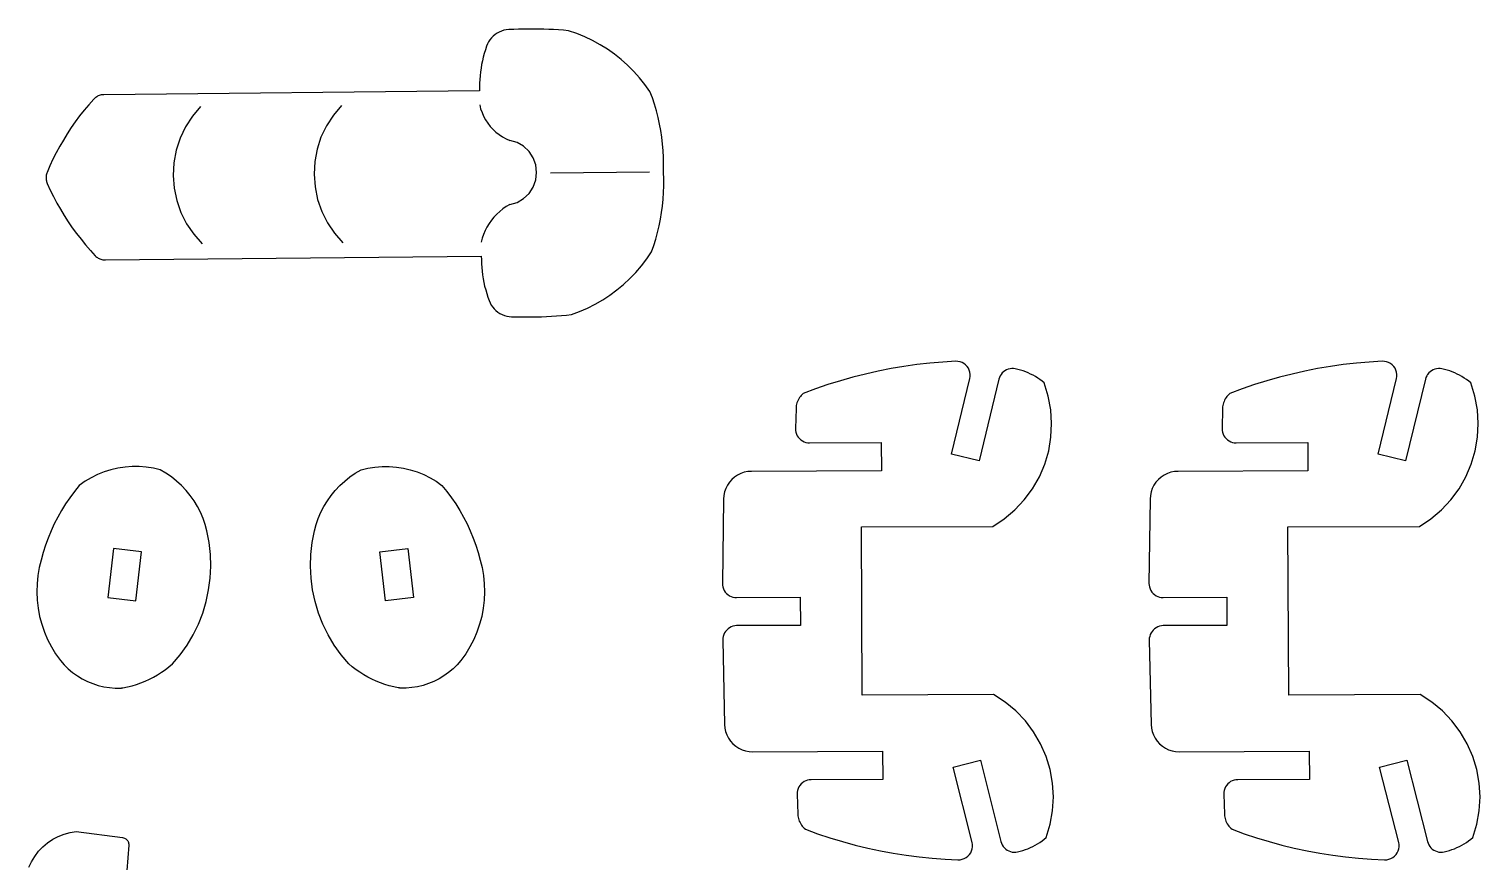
# Model space of a CAD drawing. Header units: millimetres. Extents: x -22 to 17.5, y -7.2 to 9.5.
# Drawn here: x 4.39 to 17.07, y 0.55 to 7.83 of the extents above; entities that cross this region are included whole.
import ezdxf

# ---------------------------------------------------------------- set-up
doc = ezdxf.new("R2010")
doc.units = ezdxf.units.MM
doc.header["$MEASUREMENT"] = 0
doc.layers.get('0').update_dxf_attribs({"linetype": 'CONTINUOUS', "true_color": 0xffffff})

msp = doc.modelspace()

# ---------------------------------------------------------------- linework, layer by layer
for p, q in [((8.417, 7.74), (8.405, 7.722)), ((8.431, 7.756), (8.417, 7.74)), ((8.446, 7.772), (8.431, 7.756)), ((8.462, 7.785), (8.446, 7.772)), ((8.48, 7.797), (8.462, 7.785)), ((8.499, 7.807), (8.48, 7.797)), ((8.518, 7.816), (8.499, 7.807)), ((8.539, 7.822), (8.518, 7.816)), ((8.56, 7.826), (8.539, 7.822)), ((8.581, 7.828), (8.56, 7.826)), ((8.625, 7.83), (8.581, 7.828)), ((8.668, 7.832), (8.625, 7.83)), ((8.712, 7.833), (8.668, 7.832)), ((8.756, 7.833), (8.712, 7.833)), ((8.799, 7.833), (8.756, 7.833)), ((8.843, 7.833), (8.799, 7.833)), ((8.887, 7.832), (8.843, 7.833)), ((8.931, 7.83), (8.887, 7.832)), ((8.974, 7.828), (8.931, 7.83)), ((9.018, 7.825), (8.974, 7.828)), ((9.061, 7.822), (9.018, 7.825)), ((9.105, 7.819), (9.061, 7.822)), ((9.176, 7.794), (9.105, 7.819)), ((9.246, 7.765), (9.176, 7.794)), ((9.314, 7.733), (9.246, 7.765)), ((8.367, 7.62), (8.359, 7.588)), ((8.377, 7.652), (8.367, 7.62)), ((8.387, 7.683), (8.377, 7.652)), ((8.395, 7.703), (8.387, 7.683)), ((8.405, 7.722), (8.395, 7.703)), ((9.38, 7.696), (9.314, 7.733)), ((9.444, 7.656), (9.38, 7.696)), ((9.506, 7.613), (9.444, 7.656)), ((9.565, 7.566), (9.506, 7.613)), ((8.339, 7.491), (8.334, 7.458)), ((8.344, 7.524), (8.339, 7.491)), ((8.351, 7.556), (8.344, 7.524)), ((8.359, 7.588), (8.351, 7.556)), ((9.621, 7.516), (9.565, 7.566)), ((9.675, 7.462), (9.621, 7.516)), ((8.327, 7.359), (8.326, 7.326)), ((8.328, 7.392), (8.327, 7.359)), ((8.331, 7.425), (8.328, 7.392)), ((8.334, 7.458), (8.331, 7.425)), ((9.725, 7.406), (9.675, 7.462)), ((9.772, 7.347), (9.725, 7.406)), ((4.965, 7.231), (4.959, 7.226)), ((4.972, 7.236), (4.965, 7.231)), ((4.979, 7.241), (4.972, 7.236)), ((4.986, 7.245), (4.979, 7.241)), ((4.993, 7.249), (4.986, 7.245)), ((5.001, 7.252), (4.993, 7.249)), ((5.009, 7.255), (5.001, 7.252)), ((5.017, 7.257), (5.009, 7.255)), ((5.025, 7.258), (5.017, 7.257)), ((5.034, 7.259), (5.025, 7.258)), ((5.042, 7.259), (5.034, 7.259)), ((8.327, 7.293), (5.042, 7.259)), ((8.326, 7.326), (8.327, 7.293)), ((9.816, 7.286), (9.772, 7.347)), ((9.837, 7.231), (9.816, 7.286)), ((4.87, 7.124), (4.83, 7.074)), ((4.911, 7.172), (4.87, 7.124)), ((4.953, 7.22), (4.911, 7.172)), ((4.959, 7.226), (4.953, 7.22)), ((5.887, 7.156), (5.816, 7.072)), ((7.119, 7.166), (7.048, 7.081)), ((8.328, 7.171), (8.336, 7.136)), ((8.336, 7.136), (8.348, 7.103)), ((9.855, 7.175), (9.837, 7.231)), ((9.872, 7.118), (9.855, 7.175)), ((9.887, 7.061), (9.872, 7.118)), ((4.792, 7.023), (4.756, 6.971)), ((4.83, 7.074), (4.792, 7.023)), ((5.756, 6.978), (5.709, 6.878)), ((5.816, 7.072), (5.756, 6.978)), ((6.988, 6.988), (6.94, 6.888)), ((7.048, 7.081), (6.988, 6.988)), ((8.348, 7.103), (8.362, 7.071)), ((8.362, 7.071), (8.379, 7.039)), ((8.379, 7.039), (8.398, 7.01)), ((8.398, 7.01), (8.42, 6.982)), ((8.42, 6.982), (8.444, 6.956)), ((9.9, 7.003), (9.887, 7.061)), ((9.911, 6.945), (9.9, 7.003)), ((4.688, 6.863), (4.656, 6.808)), ((4.721, 6.917), (4.688, 6.863)), ((4.756, 6.971), (4.721, 6.917)), ((5.709, 6.878), (5.675, 6.773)), ((6.94, 6.888), (6.906, 6.783)), ((8.444, 6.956), (8.47, 6.932)), ((8.47, 6.932), (8.498, 6.91)), ((8.498, 6.91), (8.527, 6.891)), ((8.527, 6.891), (8.558, 6.874)), ((8.558, 6.874), (8.591, 6.86)), ((8.654, 6.841), (8.591, 6.86)), ((9.919, 6.887), (9.911, 6.945)), ((9.926, 6.828), (9.919, 6.887)), ((4.626, 6.752), (4.597, 6.695)), ((4.656, 6.808), (4.626, 6.752)), ((5.675, 6.773), (5.654, 6.664)), ((6.906, 6.783), (6.886, 6.674)), ((8.711, 6.808), (8.654, 6.841)), ((8.759, 6.762), (8.711, 6.808)), ((8.795, 6.707), (8.759, 6.762)), ((9.931, 6.77), (9.926, 6.828)), ((9.934, 6.711), (9.931, 6.77)), ((4.57, 6.638), (4.545, 6.579)), ((4.597, 6.695), (4.57, 6.638)), ((5.654, 6.664), (5.648, 6.553)), ((6.886, 6.674), (6.88, 6.563)), ((8.817, 6.645), (8.795, 6.707)), ((8.825, 6.579), (8.817, 6.645)), ((9.935, 6.652), (9.934, 6.711)), ((9.934, 6.593), (9.935, 6.652)), ((4.537, 6.548), (4.536, 6.539)), ((4.536, 6.539), (4.536, 6.531)), ((4.536, 6.531), (4.536, 6.523)), ((4.536, 6.523), (4.537, 6.515)), ((4.538, 6.556), (4.537, 6.548)), ((4.537, 6.515), (4.539, 6.507)), ((4.54, 6.564), (4.538, 6.556)), ((4.539, 6.507), (4.541, 6.499)), ((4.542, 6.572), (4.54, 6.564)), ((4.541, 6.499), (4.543, 6.491)), ((4.545, 6.579), (4.542, 6.572)), ((4.543, 6.491), (4.546, 6.483)), ((4.546, 6.483), (4.573, 6.425)), ((5.648, 6.553), (5.657, 6.443)), ((6.88, 6.563), (6.888, 6.453)), ((8.795, 6.452), (8.817, 6.514)), ((8.817, 6.514), (8.825, 6.579)), ((8.947, 6.577), (9.811, 6.585)), ((9.934, 6.591), (9.934, 6.593)), ((9.934, 6.589), (9.934, 6.591)), ((9.934, 6.587), (9.934, 6.589)), ((9.934, 6.585), (9.934, 6.587)), ((9.934, 6.583), (9.934, 6.585)), ((9.934, 6.581), (9.934, 6.583)), ((9.936, 6.522), (9.934, 6.581)), ((9.937, 6.463), (9.936, 6.522)), ((4.573, 6.425), (4.601, 6.368)), ((4.601, 6.368), (4.63, 6.312)), ((5.657, 6.443), (5.679, 6.334)), ((6.888, 6.453), (6.911, 6.344)), ((6.911, 6.344), (6.947, 6.239)), ((8.654, 6.318), (8.711, 6.351)), ((8.711, 6.351), (8.759, 6.396)), ((8.759, 6.396), (8.795, 6.452)), ((9.926, 6.286), (9.931, 6.345)), ((9.931, 6.345), (9.935, 6.404)), ((9.935, 6.404), (9.937, 6.463)), ((4.63, 6.312), (4.662, 6.257)), ((4.662, 6.257), (4.694, 6.202)), ((5.679, 6.334), (5.715, 6.23)), ((5.715, 6.23), (5.765, 6.131)), ((6.947, 6.239), (6.997, 6.14)), ((8.503, 6.239), (8.477, 6.215)), ((8.531, 6.261), (8.503, 6.239)), ((8.56, 6.281), (8.531, 6.261)), ((8.591, 6.299), (8.56, 6.281)), ((8.591, 6.299), (8.654, 6.318)), ((9.908, 6.17), (9.918, 6.228)), ((9.918, 6.228), (9.926, 6.286)), ((4.694, 6.202), (4.729, 6.149)), ((4.729, 6.149), (4.765, 6.096)), ((4.765, 6.096), (4.803, 6.045)), ((5.765, 6.131), (5.827, 6.039)), ((6.997, 6.14), (7.058, 6.048)), ((8.391, 6.102), (8.374, 6.071)), ((8.409, 6.133), (8.391, 6.102)), ((8.43, 6.162), (8.409, 6.133)), ((8.452, 6.189), (8.43, 6.162)), ((8.477, 6.215), (8.452, 6.189)), ((9.883, 6.054), (9.897, 6.112)), ((9.897, 6.112), (9.908, 6.17)), ((4.803, 6.045), (4.842, 5.995)), ((4.842, 5.995), (4.882, 5.946)), ((5.827, 6.039), (5.9, 5.955)), ((7.058, 6.048), (7.131, 5.965)), ((8.349, 6.004), (8.34, 5.97)), ((8.361, 6.038), (8.349, 6.004)), ((8.374, 6.071), (8.361, 6.038)), ((9.85, 5.941), (9.867, 5.997)), ((9.867, 5.997), (9.883, 6.054)), ((4.882, 5.946), (4.924, 5.898)), ((4.924, 5.898), (4.967, 5.851)), ((4.967, 5.851), (4.973, 5.846)), ((4.973, 5.846), (4.98, 5.84)), ((4.98, 5.84), (4.986, 5.835)), ((5.057, 5.814), (8.341, 5.847)), ((8.341, 5.847), (8.342, 5.814)), ((9.788, 5.823), (9.83, 5.885)), ((9.83, 5.885), (9.85, 5.941)), ((4.986, 5.835), (4.993, 5.831)), ((4.993, 5.831), (5.001, 5.827)), ((5.001, 5.827), (5.008, 5.823)), ((5.008, 5.823), (5.016, 5.82)), ((5.016, 5.82), (5.024, 5.818)), ((5.024, 5.818), (5.032, 5.816)), ((5.032, 5.816), (5.04, 5.814)), ((5.04, 5.814), (5.049, 5.814)), ((5.049, 5.814), (5.057, 5.814)), ((8.342, 5.814), (8.343, 5.781)), ((8.343, 5.781), (8.345, 5.748)), ((8.345, 5.748), (8.348, 5.715)), ((8.348, 5.715), (8.353, 5.683)), ((9.693, 5.706), (9.742, 5.763)), ((9.742, 5.763), (9.788, 5.823)), ((8.353, 5.683), (8.358, 5.65)), ((8.358, 5.65), (8.364, 5.617)), ((8.364, 5.617), (8.371, 5.585)), ((8.371, 5.585), (8.38, 5.553)), ((9.527, 5.552), (9.585, 5.6)), ((9.585, 5.6), (9.64, 5.652)), ((9.64, 5.652), (9.693, 5.706)), ((8.38, 5.553), (8.389, 5.521)), ((8.389, 5.521), (8.399, 5.49)), ((8.399, 5.49), (8.41, 5.459)), ((8.41, 5.459), (8.419, 5.439)), ((9.338, 5.428), (9.403, 5.466)), ((9.403, 5.466), (9.466, 5.507)), ((9.466, 5.507), (9.527, 5.552)), ((8.419, 5.439), (8.429, 5.42)), ((8.429, 5.42), (8.441, 5.403)), ((8.441, 5.403), (8.455, 5.386)), ((8.455, 5.386), (8.47, 5.372)), ((8.47, 5.372), (8.487, 5.358)), ((8.487, 5.358), (8.505, 5.347)), ((8.505, 5.347), (8.524, 5.337)), ((8.524, 5.337), (8.544, 5.329)), ((8.544, 5.329), (8.565, 5.323)), ((9, 5.326), (9.043, 5.329)), ((9.043, 5.329), (9.087, 5.333)), ((9.087, 5.333), (9.13, 5.338)), ((9.13, 5.338), (9.201, 5.364)), ((9.201, 5.364), (9.27, 5.394)), ((9.27, 5.394), (9.338, 5.428)), ((8.565, 5.323), (8.586, 5.319)), ((8.586, 5.319), (8.607, 5.318)), ((8.607, 5.318), (8.651, 5.316)), ((8.651, 5.316), (8.694, 5.316)), ((8.694, 5.316), (8.738, 5.316)), ((8.738, 5.316), (8.782, 5.316)), ((8.782, 5.316), (8.825, 5.317)), ((8.825, 5.317), (8.869, 5.318)), ((8.869, 5.318), (8.913, 5.32)), ((8.913, 5.32), (8.956, 5.323)), ((8.956, 5.323), (9, 5.326)), ((11.812, 4.842), (11.701, 4.817)), ((11.924, 4.864), (11.812, 4.842)), ((12.036, 4.883), (11.924, 4.864)), ((12.149, 4.899), (12.036, 4.883)), ((12.262, 4.912), (12.149, 4.899)), ((12.376, 4.921), (12.262, 4.912)), ((12.489, 4.928), (12.376, 4.921)), ((12.508, 4.927), (12.489, 4.928)), ((12.527, 4.924), (12.508, 4.927)), ((12.545, 4.918), (12.527, 4.924)), ((12.561, 4.909), (12.545, 4.918)), ((12.576, 4.897), (12.561, 4.909)), ((12.589, 4.883), (12.576, 4.897)), ((12.6, 4.868), (12.589, 4.883)), ((12.608, 4.851), (12.6, 4.868)), ((12.614, 4.833), (12.608, 4.851)), ((12.617, 4.814), (12.614, 4.833)), ((12.896, 4.826), (12.886, 4.814)), ((12.907, 4.837), (12.896, 4.826)), ((12.92, 4.846), (12.907, 4.837)), ((12.934, 4.854), (12.92, 4.846)), ((12.948, 4.859), (12.934, 4.854)), ((12.964, 4.863), (12.948, 4.859)), ((12.979, 4.865), (12.964, 4.863)), ((12.995, 4.865), (12.979, 4.865)), ((13.01, 4.862), (12.995, 4.865)), ((13.033, 4.857), (13.01, 4.862)), ((13.056, 4.851), (13.033, 4.857)), ((13.079, 4.844), (13.056, 4.851)), ((13.101, 4.835), (13.079, 4.844)), ((13.123, 4.826), (13.101, 4.835)), ((13.144, 4.816), (13.123, 4.826)), ((15.541, 4.842), (15.43, 4.817)), ((15.653, 4.864), (15.541, 4.842)), ((15.766, 4.883), (15.653, 4.864)), ((15.878, 4.899), (15.766, 4.883)), ((15.992, 4.912), (15.878, 4.899)), ((16.105, 4.921), (15.992, 4.912)), ((16.219, 4.928), (16.105, 4.921)), ((16.238, 4.927), (16.219, 4.928)), ((16.256, 4.924), (16.238, 4.927)), ((16.274, 4.918), (16.256, 4.924)), ((16.291, 4.909), (16.274, 4.918)), ((16.306, 4.897), (16.291, 4.909)), ((16.319, 4.883), (16.306, 4.897)), ((16.33, 4.868), (16.319, 4.883)), ((16.338, 4.851), (16.33, 4.868)), ((16.344, 4.833), (16.338, 4.851)), ((16.347, 4.814), (16.344, 4.833)), ((16.625, 4.826), (16.615, 4.814)), ((16.637, 4.837), (16.625, 4.826)), ((16.649, 4.846), (16.637, 4.837)), ((16.663, 4.854), (16.649, 4.846)), ((16.678, 4.859), (16.663, 4.854)), ((16.693, 4.863), (16.678, 4.859)), ((16.709, 4.865), (16.693, 4.863)), ((16.724, 4.865), (16.709, 4.865)), ((16.74, 4.862), (16.724, 4.865)), ((16.763, 4.857), (16.74, 4.862)), ((16.786, 4.851), (16.763, 4.857)), ((16.808, 4.844), (16.786, 4.851)), ((16.83, 4.835), (16.808, 4.844)), ((16.852, 4.826), (16.83, 4.835)), ((16.874, 4.816), (16.852, 4.826)), ((11.372, 4.724), (11.264, 4.687)), ((11.481, 4.758), (11.372, 4.724)), ((11.59, 4.789), (11.481, 4.758)), ((11.701, 4.817), (11.59, 4.789)), ((12.453, 4.115), (12.614, 4.777)), ((12.614, 4.777), (12.617, 4.795)), ((12.617, 4.795), (12.617, 4.814)), ((12.866, 4.772), (12.693, 4.059)), ((12.871, 4.787), (12.866, 4.772)), ((12.877, 4.801), (12.871, 4.787)), ((12.886, 4.814), (12.877, 4.801)), ((13.165, 4.806), (13.144, 4.816)), ((13.186, 4.794), (13.165, 4.806)), ((13.206, 4.781), (13.186, 4.794)), ((13.225, 4.768), (13.206, 4.781)), ((13.244, 4.754), (13.225, 4.768)), ((13.262, 4.739), (13.244, 4.754)), ((13.298, 4.624), (13.262, 4.739)), ((15.102, 4.724), (14.994, 4.687)), ((15.21, 4.758), (15.102, 4.724)), ((15.32, 4.789), (15.21, 4.758)), ((15.43, 4.817), (15.32, 4.789)), ((16.183, 4.115), (16.343, 4.777)), ((16.343, 4.777), (16.346, 4.795)), ((16.346, 4.795), (16.347, 4.814)), ((16.596, 4.772), (16.422, 4.059)), ((16.6, 4.787), (16.596, 4.772)), ((16.607, 4.801), (16.6, 4.787)), ((16.615, 4.814), (16.607, 4.801)), ((16.895, 4.806), (16.874, 4.816)), ((16.915, 4.794), (16.895, 4.806)), ((16.935, 4.781), (16.915, 4.794)), ((16.955, 4.768), (16.935, 4.781)), ((16.974, 4.754), (16.955, 4.768)), ((16.992, 4.739), (16.974, 4.754)), ((17.028, 4.624), (16.992, 4.739)), ((11.106, 4.577), (11.101, 4.566)), ((11.111, 4.589), (11.106, 4.577)), ((11.117, 4.6), (11.111, 4.589)), ((11.123, 4.611), (11.117, 4.6)), ((11.131, 4.621), (11.123, 4.611)), ((11.139, 4.63), (11.131, 4.621)), ((11.148, 4.639), (11.139, 4.63)), ((11.157, 4.647), (11.148, 4.639)), ((11.264, 4.687), (11.157, 4.647)), ((13.32, 4.505), (13.298, 4.624)), ((14.835, 4.577), (14.831, 4.566)), ((14.84, 4.589), (14.835, 4.577)), ((14.846, 4.6), (14.84, 4.589)), ((14.853, 4.611), (14.846, 4.6)), ((14.861, 4.621), (14.853, 4.611)), ((14.869, 4.63), (14.861, 4.621)), ((14.878, 4.639), (14.869, 4.63)), ((14.887, 4.647), (14.878, 4.639)), ((14.994, 4.687), (14.887, 4.647)), ((17.05, 4.505), (17.028, 4.624)), ((11.093, 4.516), (11.089, 4.34)), ((11.094, 4.529), (11.093, 4.516)), ((11.095, 4.541), (11.094, 4.529)), ((11.098, 4.554), (11.095, 4.541)), ((11.101, 4.566), (11.098, 4.554)), ((13.328, 4.385), (13.32, 4.505)), ((14.822, 4.516), (14.818, 4.34)), ((14.823, 4.529), (14.822, 4.516)), ((14.825, 4.541), (14.823, 4.529)), ((14.827, 4.554), (14.825, 4.541)), ((14.831, 4.566), (14.827, 4.554)), ((17.058, 4.385), (17.05, 4.505)), ((11.089, 4.34), (11.089, 4.324)), ((11.089, 4.324), (11.092, 4.308)), ((13.322, 4.265), (13.328, 4.385)), ((14.818, 4.34), (14.819, 4.324)), ((14.819, 4.324), (14.822, 4.308)), ((17.052, 4.265), (17.058, 4.385)), ((11.092, 4.308), (11.097, 4.292)), ((11.097, 4.292), (11.104, 4.278)), ((11.104, 4.278), (11.113, 4.264)), ((11.113, 4.264), (11.124, 4.252)), ((11.124, 4.252), (11.136, 4.241)), ((11.136, 4.241), (11.149, 4.232)), ((11.149, 4.232), (11.164, 4.224)), ((11.164, 4.224), (11.179, 4.219)), ((11.179, 4.219), (11.195, 4.216)), ((11.195, 4.216), (11.212, 4.215)), ((11.212, 4.215), (11.837, 4.218)), ((11.837, 4.218), (11.839, 3.972)), ((13.302, 4.146), (13.322, 4.265)), ((14.822, 4.308), (14.827, 4.292)), ((14.827, 4.292), (14.834, 4.278)), ((14.834, 4.278), (14.843, 4.264)), ((14.843, 4.264), (14.853, 4.252)), ((14.853, 4.252), (14.866, 4.241)), ((14.866, 4.241), (14.879, 4.232)), ((14.879, 4.232), (14.894, 4.224)), ((14.894, 4.224), (14.909, 4.219)), ((14.909, 4.219), (14.925, 4.216)), ((14.925, 4.216), (14.941, 4.215)), ((14.941, 4.215), (15.567, 4.218)), ((15.567, 4.218), (15.568, 3.972)), ((17.031, 4.146), (17.052, 4.265)), ((12.693, 4.059), (12.453, 4.115)), ((13.268, 4.03), (13.302, 4.146)), ((16.422, 4.059), (16.183, 4.115)), ((16.997, 4.03), (17.031, 4.146)), ((4.987, 3.938), (4.931, 3.91)), ((5.045, 3.961), (4.987, 3.938)), ((5.104, 3.98), (5.045, 3.961)), ((5.165, 3.994), (5.104, 3.98)), ((5.227, 4.003), (5.165, 3.994)), ((5.289, 4.008), (5.227, 4.003)), ((5.351, 4.008), (5.289, 4.008)), ((5.413, 4.003), (5.351, 4.008)), ((5.475, 3.993), (5.413, 4.003)), ((5.535, 3.978), (5.475, 3.993)), ((5.585, 3.949), (5.535, 3.978)), ((5.633, 3.917), (5.585, 3.949)), ((7.193, 3.917), (7.24, 3.949)), ((7.24, 3.949), (7.29, 3.978)), ((7.29, 3.978), (7.351, 3.993)), ((7.351, 3.993), (7.412, 4.003)), ((7.412, 4.003), (7.474, 4.008)), ((7.474, 4.008), (7.536, 4.008)), ((7.536, 4.008), (7.599, 4.003)), ((7.599, 4.003), (7.66, 3.994)), ((7.66, 3.994), (7.721, 3.98)), ((7.721, 3.98), (7.78, 3.961)), ((7.78, 3.961), (7.838, 3.938)), ((7.838, 3.938), (7.894, 3.91)), ((10.582, 3.934), (10.556, 3.916)), ((10.61, 3.948), (10.582, 3.934)), ((10.64, 3.958), (10.61, 3.948)), ((10.671, 3.964), (10.64, 3.958)), ((10.703, 3.966), (10.671, 3.964)), ((11.839, 3.972), (10.703, 3.966)), ((13.221, 3.919), (13.268, 4.03)), ((14.312, 3.934), (14.285, 3.916)), ((14.34, 3.948), (14.312, 3.934)), ((14.37, 3.958), (14.34, 3.948)), ((14.401, 3.964), (14.37, 3.958)), ((14.433, 3.966), (14.401, 3.964)), ((15.568, 3.972), (14.433, 3.966)), ((16.95, 3.919), (16.997, 4.03)), ((4.827, 3.843), (4.785, 3.79)), ((4.878, 3.879), (4.827, 3.843)), ((4.931, 3.91), (4.878, 3.879)), ((5.678, 3.881), (5.633, 3.917)), ((5.72, 3.842), (5.678, 3.881)), ((5.76, 3.8), (5.72, 3.842)), ((7.065, 3.8), (7.105, 3.842)), ((7.105, 3.842), (7.148, 3.881)), ((7.148, 3.881), (7.193, 3.917)), ((7.894, 3.91), (7.948, 3.879)), ((7.948, 3.879), (7.998, 3.843)), ((7.998, 3.843), (8.041, 3.79)), ((10.479, 3.817), (10.468, 3.787)), ((10.493, 3.845), (10.479, 3.817)), ((10.511, 3.871), (10.493, 3.845)), ((10.532, 3.895), (10.511, 3.871)), ((10.556, 3.916), (10.532, 3.895)), ((13.089, 3.717), (13.161, 3.814)), ((13.161, 3.814), (13.221, 3.919)), ((14.208, 3.817), (14.198, 3.787)), ((14.222, 3.845), (14.208, 3.817)), ((14.24, 3.871), (14.222, 3.845)), ((14.261, 3.895), (14.24, 3.871)), ((14.285, 3.916), (14.261, 3.895)), ((16.819, 3.717), (16.89, 3.814)), ((16.89, 3.814), (16.95, 3.919)), ((4.707, 3.681), (4.672, 3.624)), ((4.745, 3.736), (4.707, 3.681)), ((4.785, 3.79), (4.745, 3.736)), ((5.796, 3.756), (5.76, 3.8)), ((5.83, 3.709), (5.796, 3.756)), ((5.86, 3.659), (5.83, 3.709)), ((6.966, 3.659), (6.996, 3.709)), ((6.996, 3.709), (7.029, 3.756)), ((7.029, 3.756), (7.065, 3.8)), ((8.041, 3.79), (8.08, 3.736)), ((8.08, 3.736), (8.118, 3.681)), ((8.118, 3.681), (8.154, 3.624)), ((10.459, 3.724), (10.45, 2.987)), ((10.462, 3.756), (10.459, 3.724)), ((10.468, 3.787), (10.462, 3.756)), ((13.006, 3.629), (13.089, 3.717)), ((14.189, 3.724), (14.179, 2.987)), ((14.191, 3.756), (14.189, 3.724)), ((14.198, 3.787), (14.191, 3.756)), ((16.736, 3.629), (16.819, 3.717)), ((4.639, 3.565), (4.608, 3.506)), ((4.672, 3.624), (4.639, 3.565)), ((5.886, 3.608), (5.86, 3.659)), ((5.909, 3.555), (5.886, 3.608)), ((5.928, 3.501), (5.909, 3.555)), ((6.897, 3.501), (6.916, 3.555)), ((6.916, 3.555), (6.939, 3.608)), ((6.939, 3.608), (6.966, 3.659)), ((8.154, 3.624), (8.187, 3.565)), ((8.187, 3.565), (8.217, 3.506)), ((12.914, 3.552), (13.006, 3.629)), ((16.644, 3.552), (16.736, 3.629)), ((4.58, 3.445), (4.554, 3.383)), ((4.608, 3.506), (4.58, 3.445)), ((5.943, 3.445), (5.928, 3.501)), ((5.963, 3.343), (5.943, 3.445)), ((6.863, 3.343), (6.882, 3.445)), ((6.882, 3.445), (6.897, 3.501)), ((8.217, 3.506), (8.245, 3.445)), ((8.245, 3.445), (8.271, 3.383)), ((11.665, 3.48), (12.813, 3.485)), ((11.671, 2.009), (11.665, 3.48)), ((12.813, 3.485), (12.914, 3.552)), ((15.394, 3.48), (16.543, 3.485)), ((15.401, 2.009), (15.394, 3.48)), ((16.543, 3.485), (16.644, 3.552)), ((4.531, 3.32), (4.511, 3.256)), ((4.554, 3.383), (4.531, 3.32)), ((5.974, 3.24), (5.963, 3.343)), ((6.851, 3.24), (6.863, 3.343)), ((8.271, 3.383), (8.294, 3.32)), ((8.294, 3.32), (8.315, 3.256)), ((4.493, 3.191), (4.477, 3.126)), ((4.511, 3.256), (4.493, 3.191)), ((5.126, 3.291), (5.076, 2.864)), ((5.371, 3.262), (5.126, 3.291)), ((5.32, 2.835), (5.371, 3.262)), ((5.977, 3.136), (5.974, 3.24)), ((6.848, 3.136), (6.851, 3.24)), ((7.455, 3.262), (7.699, 3.291)), ((7.505, 2.835), (7.455, 3.262)), ((7.699, 3.291), (7.749, 2.864)), ((8.315, 3.256), (8.333, 3.191)), ((8.333, 3.191), (8.348, 3.126)), ((4.465, 3.055), (4.458, 2.984)), ((4.477, 3.126), (4.465, 3.055)), ((5.972, 3.032), (5.977, 3.136)), ((6.854, 3.032), (6.848, 3.136)), ((8.348, 3.126), (8.36, 3.055)), ((8.36, 3.055), (8.368, 2.984)), ((4.458, 2.984), (4.456, 2.912)), ((5.936, 2.827), (5.958, 2.929)), ((5.958, 2.929), (5.972, 3.032)), ((6.867, 2.929), (6.854, 3.032)), ((6.889, 2.827), (6.867, 2.929)), ((8.368, 2.984), (8.37, 2.912)), ((10.45, 2.987), (10.451, 2.971)), ((10.451, 2.971), (10.454, 2.955)), ((10.454, 2.955), (10.459, 2.939)), ((10.459, 2.939), (10.466, 2.925)), ((10.466, 2.925), (10.475, 2.911)), ((14.179, 2.987), (14.18, 2.971)), ((14.18, 2.971), (14.183, 2.955)), ((14.183, 2.955), (14.188, 2.939)), ((14.188, 2.939), (14.195, 2.925)), ((14.195, 2.925), (14.204, 2.911)), ((4.456, 2.912), (4.459, 2.84)), ((4.459, 2.84), (4.467, 2.769)), ((5.076, 2.864), (5.32, 2.835)), ((5.906, 2.727), (5.936, 2.827)), ((6.919, 2.727), (6.889, 2.827)), ((7.749, 2.864), (7.505, 2.835)), ((8.367, 2.84), (8.358, 2.769)), ((8.37, 2.912), (8.367, 2.84)), ((10.475, 2.911), (10.485, 2.899)), ((10.485, 2.899), (10.498, 2.888)), ((10.498, 2.888), (10.511, 2.879)), ((10.511, 2.879), (10.526, 2.872)), ((10.526, 2.872), (10.541, 2.867)), ((10.541, 2.867), (10.557, 2.864)), ((10.557, 2.864), (10.573, 2.863)), ((10.573, 2.863), (11.13, 2.865)), ((11.13, 2.865), (11.131, 2.619)), ((14.204, 2.911), (14.215, 2.899)), ((14.215, 2.899), (14.227, 2.888)), ((14.227, 2.888), (14.241, 2.879)), ((14.241, 2.879), (14.255, 2.872)), ((14.255, 2.872), (14.27, 2.867)), ((14.27, 2.867), (14.286, 2.864)), ((14.286, 2.864), (14.303, 2.863)), ((14.303, 2.863), (14.859, 2.865)), ((14.859, 2.865), (14.86, 2.619)), ((4.467, 2.769), (4.48, 2.698)), ((4.48, 2.698), (4.499, 2.629)), ((5.868, 2.63), (5.906, 2.727)), ((6.957, 2.63), (6.919, 2.727)), ((8.345, 2.698), (8.327, 2.629)), ((8.358, 2.769), (8.345, 2.698)), ((4.499, 2.629), (4.522, 2.561)), ((4.522, 2.561), (4.55, 2.495)), ((5.822, 2.537), (5.868, 2.63)), ((7.003, 2.537), (6.957, 2.63)), ((8.303, 2.561), (8.275, 2.495)), ((8.327, 2.629), (8.303, 2.561)), ((10.461, 2.539), (10.456, 2.523)), ((10.468, 2.554), (10.461, 2.539)), ((10.476, 2.567), (10.468, 2.554)), ((10.487, 2.579), (10.476, 2.567)), ((10.499, 2.59), (10.487, 2.579)), ((10.512, 2.599), (10.499, 2.59)), ((10.527, 2.607), (10.512, 2.599)), ((10.542, 2.612), (10.527, 2.607)), ((10.558, 2.615), (10.542, 2.612)), ((10.574, 2.617), (10.558, 2.615)), ((11.131, 2.619), (10.574, 2.617)), ((14.19, 2.539), (14.185, 2.523)), ((14.197, 2.554), (14.19, 2.539)), ((14.206, 2.567), (14.197, 2.554)), ((14.216, 2.579), (14.206, 2.567)), ((14.228, 2.59), (14.216, 2.579)), ((14.242, 2.599), (14.228, 2.59)), ((14.256, 2.607), (14.242, 2.599)), ((14.272, 2.612), (14.256, 2.607)), ((14.288, 2.615), (14.272, 2.612)), ((14.304, 2.617), (14.288, 2.615)), ((14.86, 2.619), (14.304, 2.617)), ((4.55, 2.495), (4.583, 2.431)), ((4.583, 2.431), (4.62, 2.37)), ((5.709, 2.363), (5.769, 2.447)), ((5.769, 2.447), (5.822, 2.537)), ((7.056, 2.447), (7.003, 2.537)), ((7.116, 2.363), (7.056, 2.447)), ((8.242, 2.431), (8.205, 2.37)), ((8.275, 2.495), (8.242, 2.431)), ((10.453, 2.507), (10.452, 2.491)), ((10.452, 2.491), (10.468, 1.754)), ((10.456, 2.523), (10.453, 2.507)), ((14.185, 2.523), (14.182, 2.507)), ((14.182, 2.507), (14.182, 2.491)), ((14.182, 2.491), (14.198, 1.754)), ((4.62, 2.37), (4.662, 2.312)), ((4.662, 2.312), (4.695, 2.274)), ((5.642, 2.283), (5.709, 2.363)), ((7.183, 2.283), (7.116, 2.363)), ((8.164, 2.312), (8.13, 2.274)), ((8.205, 2.37), (8.164, 2.312)), ((4.695, 2.274), (4.731, 2.239)), ((4.731, 2.239), (4.769, 2.207)), ((4.769, 2.207), (4.81, 2.178)), ((4.81, 2.178), (4.853, 2.152)), ((5.44, 2.149), (5.476, 2.167)), ((5.476, 2.167), (5.511, 2.188)), ((5.511, 2.188), (5.545, 2.209)), ((5.545, 2.209), (5.579, 2.232)), ((5.579, 2.232), (5.611, 2.257)), ((5.611, 2.257), (5.642, 2.283)), ((7.214, 2.257), (7.183, 2.283)), ((7.247, 2.232), (7.214, 2.257)), ((7.28, 2.209), (7.247, 2.232)), ((7.314, 2.188), (7.28, 2.209)), ((7.35, 2.167), (7.314, 2.188)), ((7.386, 2.149), (7.35, 2.167)), ((8.015, 2.178), (7.972, 2.152)), ((8.056, 2.207), (8.015, 2.178)), ((8.095, 2.239), (8.056, 2.207)), ((8.13, 2.274), (8.095, 2.239)), ((4.853, 2.152), (4.898, 2.129)), ((4.898, 2.129), (4.944, 2.11)), ((4.944, 2.11), (4.992, 2.095)), ((4.992, 2.095), (5.041, 2.083)), ((5.041, 2.083), (5.091, 2.075)), ((5.091, 2.075), (5.141, 2.071)), ((5.141, 2.071), (5.191, 2.071)), ((5.191, 2.071), (5.192, 2.071)), ((5.192, 2.071), (5.194, 2.071)), ((5.194, 2.071), (5.195, 2.071)), ((5.195, 2.071), (5.197, 2.071)), ((5.197, 2.071), (5.198, 2.072)), ((5.198, 2.072), (5.2, 2.072)), ((5.2, 2.072), (5.201, 2.072)), ((5.201, 2.072), (5.203, 2.072)), ((5.203, 2.072), (5.204, 2.072)), ((5.204, 2.072), (5.206, 2.073)), ((5.206, 2.073), (5.207, 2.073)), ((5.207, 2.073), (5.209, 2.073)), ((5.209, 2.073), (5.249, 2.081)), ((5.249, 2.081), (5.288, 2.092)), ((5.288, 2.092), (5.327, 2.103)), ((5.327, 2.103), (5.365, 2.117)), ((5.365, 2.117), (5.403, 2.132)), ((5.403, 2.132), (5.44, 2.149)), ((7.423, 2.132), (7.386, 2.149)), ((7.46, 2.117), (7.423, 2.132)), ((7.499, 2.103), (7.46, 2.117)), ((7.537, 2.092), (7.499, 2.103)), ((7.577, 2.081), (7.537, 2.092)), ((7.616, 2.073), (7.577, 2.081)), ((7.618, 2.073), (7.616, 2.073)), ((7.619, 2.073), (7.618, 2.073)), ((7.621, 2.072), (7.619, 2.073)), ((7.622, 2.072), (7.621, 2.072)), ((7.624, 2.072), (7.622, 2.072)), ((7.625, 2.072), (7.624, 2.072)), ((7.627, 2.072), (7.625, 2.072)), ((7.628, 2.071), (7.627, 2.072)), ((7.63, 2.071), (7.628, 2.071)), ((7.632, 2.071), (7.63, 2.071)), ((7.633, 2.071), (7.632, 2.071)), ((7.635, 2.071), (7.633, 2.071)), ((7.685, 2.071), (7.635, 2.071)), ((7.735, 2.075), (7.685, 2.071)), ((7.784, 2.083), (7.735, 2.075)), ((7.833, 2.095), (7.784, 2.083)), ((7.881, 2.11), (7.833, 2.095)), ((7.927, 2.129), (7.881, 2.11)), ((7.972, 2.152), (7.927, 2.129)), ((12.82, 2.014), (11.671, 2.009)), ((12.921, 1.949), (12.82, 2.014)), ((13.014, 1.872), (12.921, 1.949)), ((16.55, 2.014), (15.401, 2.009)), ((16.651, 1.949), (16.55, 2.014)), ((16.744, 1.872), (16.651, 1.949)), ((13.098, 1.785), (13.014, 1.872)), ((13.17, 1.689), (13.098, 1.785)), ((16.827, 1.785), (16.744, 1.872)), ((16.9, 1.689), (16.827, 1.785)), ((10.468, 1.754), (10.471, 1.722)), ((10.471, 1.722), (10.478, 1.691)), ((10.478, 1.691), (10.488, 1.662)), ((10.488, 1.662), (10.503, 1.633)), ((13.231, 1.585), (13.17, 1.689)), ((14.198, 1.754), (14.201, 1.722)), ((14.201, 1.722), (14.207, 1.691)), ((14.207, 1.691), (14.218, 1.662)), ((14.218, 1.662), (14.233, 1.633)), ((16.961, 1.585), (16.9, 1.689)), ((10.503, 1.633), (10.521, 1.607)), ((10.521, 1.607), (10.542, 1.584)), ((10.542, 1.584), (10.566, 1.563)), ((10.566, 1.563), (10.593, 1.546)), ((10.593, 1.546), (10.621, 1.532)), ((10.621, 1.532), (10.652, 1.522)), ((13.28, 1.474), (13.231, 1.585)), ((14.233, 1.633), (14.251, 1.607)), ((14.251, 1.607), (14.272, 1.584)), ((14.272, 1.584), (14.296, 1.563)), ((14.296, 1.563), (14.323, 1.546)), ((14.323, 1.546), (14.351, 1.532)), ((14.351, 1.532), (14.381, 1.522)), ((17.009, 1.474), (16.961, 1.585)), ((10.652, 1.522), (10.683, 1.516)), ((10.683, 1.516), (10.714, 1.514)), ((10.714, 1.514), (11.85, 1.519)), ((11.85, 1.519), (11.851, 1.273)), ((12.466, 1.381), (12.705, 1.44)), ((12.705, 1.44), (12.885, 0.729)), ((13.315, 1.359), (13.28, 1.474)), ((14.381, 1.522), (14.412, 1.516)), ((14.412, 1.516), (14.444, 1.514)), ((14.444, 1.514), (15.579, 1.519)), ((15.579, 1.519), (15.581, 1.273)), ((16.195, 1.381), (16.434, 1.44)), ((16.434, 1.44), (16.614, 0.729)), ((17.044, 1.359), (17.009, 1.474)), ((11.209, 1.269), (11.193, 1.266)), ((11.225, 1.27), (11.209, 1.269)), ((11.851, 1.273), (11.225, 1.27)), ((12.632, 0.721), (12.466, 1.381)), ((13.336, 1.24), (13.315, 1.359)), ((14.939, 1.269), (14.923, 1.266)), ((14.955, 1.27), (14.939, 1.269)), ((15.581, 1.273), (14.955, 1.27)), ((16.362, 0.721), (16.195, 1.381)), ((17.066, 1.24), (17.044, 1.359)), ((11.104, 1.16), (11.103, 1.144)), ((11.103, 1.144), (11.109, 0.968)), ((11.107, 1.176), (11.104, 1.16)), ((11.111, 1.192), (11.107, 1.176)), ((11.118, 1.207), (11.111, 1.192)), ((11.127, 1.22), (11.118, 1.207)), ((11.138, 1.233), (11.127, 1.22)), ((11.15, 1.244), (11.138, 1.233)), ((11.163, 1.253), (11.15, 1.244)), ((11.178, 1.26), (11.163, 1.253)), ((11.193, 1.266), (11.178, 1.26)), ((13.343, 1.12), (13.336, 1.24)), ((14.834, 1.16), (14.833, 1.144)), ((14.833, 1.144), (14.839, 0.968)), ((14.836, 1.176), (14.834, 1.16)), ((14.841, 1.192), (14.836, 1.176)), ((14.848, 1.207), (14.841, 1.192)), ((14.857, 1.22), (14.848, 1.207)), ((14.867, 1.233), (14.857, 1.22)), ((14.879, 1.244), (14.867, 1.233)), ((14.893, 1.253), (14.879, 1.244)), ((14.907, 1.26), (14.893, 1.253)), ((14.923, 1.266), (14.907, 1.26)), ((17.073, 1.12), (17.066, 1.24)), ((13.336, 0.999), (13.343, 1.12)), ((17.066, 0.999), (17.073, 1.12)), ((11.109, 0.968), (11.11, 0.955)), ((11.11, 0.955), (11.112, 0.943)), ((11.112, 0.943), (11.114, 0.931)), ((11.114, 0.931), (11.118, 0.919)), ((11.118, 0.919), (11.122, 0.907)), ((11.122, 0.907), (11.128, 0.895)), ((11.128, 0.895), (11.134, 0.884)), ((13.315, 0.88), (13.336, 0.999)), ((14.839, 0.968), (14.84, 0.955)), ((14.84, 0.955), (14.841, 0.943)), ((14.841, 0.943), (14.844, 0.931)), ((14.844, 0.931), (14.848, 0.919)), ((14.848, 0.919), (14.852, 0.907)), ((14.852, 0.907), (14.857, 0.895)), ((14.857, 0.895), (14.863, 0.884)), ((17.045, 0.88), (17.066, 0.999)), ((4.595, 0.749), (4.643, 0.775)), ((4.643, 0.775), (4.694, 0.795)), ((4.694, 0.795), (4.746, 0.809)), ((4.746, 0.809), (4.8, 0.817)), ((4.8, 0.817), (5.206, 0.764)), ((5.206, 0.764), (5.213, 0.762)), ((5.213, 0.762), (5.221, 0.76)), ((11.134, 0.884), (11.141, 0.874)), ((11.141, 0.874), (11.148, 0.864)), ((11.148, 0.864), (11.156, 0.854)), ((11.156, 0.854), (11.165, 0.846)), ((11.165, 0.846), (11.175, 0.837)), ((11.175, 0.837), (11.282, 0.798)), ((11.282, 0.798), (11.39, 0.762)), ((11.39, 0.762), (11.499, 0.729)), ((13.262, 0.75), (13.281, 0.765)), ((13.281, 0.765), (13.315, 0.88)), ((14.863, 0.884), (14.87, 0.874)), ((14.87, 0.874), (14.878, 0.864)), ((14.878, 0.864), (14.886, 0.854)), ((14.886, 0.854), (14.895, 0.846)), ((14.895, 0.846), (14.905, 0.837)), ((14.905, 0.837), (15.012, 0.798)), ((15.012, 0.798), (15.12, 0.762)), ((15.12, 0.762), (15.229, 0.729)), ((16.992, 0.75), (17.01, 0.765)), ((17.01, 0.765), (17.045, 0.88)), ((4.438, 0.6), (4.471, 0.644)), ((4.471, 0.644), (4.508, 0.683)), ((4.508, 0.683), (4.55, 0.719)), ((4.55, 0.719), (4.595, 0.749)), ((5.221, 0.76), (5.228, 0.757)), ((5.228, 0.757), (5.234, 0.753)), ((5.234, 0.753), (5.24, 0.748)), ((5.24, 0.748), (5.245, 0.742)), ((5.259, 0.699), (5.243, 0.477)), ((5.245, 0.742), (5.25, 0.736)), ((5.25, 0.736), (5.254, 0.729)), ((5.254, 0.729), (5.256, 0.722)), ((5.256, 0.722), (5.258, 0.714)), ((5.258, 0.714), (5.259, 0.707)), ((5.259, 0.707), (5.259, 0.699)), ((11.499, 0.729), (11.609, 0.699)), ((11.609, 0.699), (11.72, 0.672)), ((11.72, 0.672), (11.831, 0.648)), ((11.831, 0.648), (11.943, 0.627)), ((12.62, 0.63), (12.628, 0.647)), ((12.628, 0.647), (12.633, 0.665)), ((12.636, 0.703), (12.632, 0.721)), ((12.633, 0.665), (12.636, 0.684)), ((12.636, 0.684), (12.636, 0.703)), ((12.885, 0.729), (12.889, 0.714)), ((12.889, 0.714), (12.896, 0.7)), ((12.896, 0.7), (12.905, 0.686)), ((12.905, 0.686), (12.915, 0.674)), ((12.915, 0.674), (12.926, 0.664)), ((12.926, 0.664), (12.939, 0.655)), ((12.939, 0.655), (12.953, 0.647)), ((12.953, 0.647), (12.968, 0.642)), ((12.968, 0.642), (12.983, 0.638)), ((12.983, 0.638), (12.999, 0.636)), ((12.999, 0.636), (13.014, 0.637)), ((13.014, 0.637), (13.03, 0.639)), ((13.03, 0.639), (13.053, 0.645)), ((13.053, 0.645), (13.075, 0.651)), ((13.075, 0.651), (13.098, 0.659)), ((13.098, 0.659), (13.12, 0.667)), ((13.12, 0.667), (13.142, 0.676)), ((13.142, 0.676), (13.163, 0.687)), ((13.163, 0.687), (13.184, 0.698)), ((13.184, 0.698), (13.204, 0.709)), ((13.204, 0.709), (13.224, 0.722)), ((13.224, 0.722), (13.244, 0.736)), ((13.244, 0.736), (13.262, 0.75)), ((15.229, 0.729), (15.339, 0.699)), ((15.339, 0.699), (15.449, 0.672)), ((15.449, 0.672), (15.561, 0.648)), ((15.561, 0.648), (15.673, 0.627)), ((16.349, 0.63), (16.357, 0.647)), ((16.357, 0.647), (16.363, 0.665)), ((16.365, 0.703), (16.362, 0.721)), ((16.363, 0.665), (16.365, 0.684)), ((16.365, 0.684), (16.365, 0.703)), ((16.614, 0.729), (16.619, 0.714)), ((16.619, 0.714), (16.626, 0.7)), ((16.626, 0.7), (16.634, 0.686)), ((16.634, 0.686), (16.644, 0.674)), ((16.644, 0.674), (16.656, 0.664)), ((16.656, 0.664), (16.669, 0.655)), ((16.669, 0.655), (16.683, 0.647)), ((16.683, 0.647), (16.697, 0.642)), ((16.697, 0.642), (16.713, 0.638)), ((16.713, 0.638), (16.728, 0.636)), ((16.728, 0.636), (16.744, 0.637)), ((16.744, 0.637), (16.759, 0.639)), ((16.759, 0.639), (16.782, 0.645)), ((16.782, 0.645), (16.805, 0.651)), ((16.805, 0.651), (16.828, 0.659)), ((16.828, 0.659), (16.85, 0.667)), ((16.85, 0.667), (16.871, 0.676)), ((16.871, 0.676), (16.893, 0.687)), ((16.893, 0.687), (16.914, 0.698)), ((16.914, 0.698), (16.934, 0.709)), ((16.934, 0.709), (16.954, 0.722)), ((16.954, 0.722), (16.973, 0.736)), ((16.973, 0.736), (16.992, 0.75)), ((4.387, 0.504), (4.41, 0.553)), ((4.41, 0.553), (4.438, 0.6)), ((11.943, 0.627), (12.056, 0.61)), ((12.056, 0.61), (12.169, 0.595)), ((12.169, 0.595), (12.282, 0.583)), ((12.282, 0.583), (12.396, 0.574)), ((12.396, 0.574), (12.509, 0.569)), ((12.509, 0.569), (12.528, 0.57)), ((12.528, 0.57), (12.547, 0.574)), ((12.547, 0.574), (12.564, 0.58)), ((12.564, 0.58), (12.581, 0.589)), ((12.581, 0.589), (12.596, 0.601)), ((12.596, 0.601), (12.609, 0.615)), ((12.609, 0.615), (12.62, 0.63)), ((15.673, 0.627), (15.785, 0.61)), ((15.785, 0.61), (15.898, 0.595)), ((15.898, 0.595), (16.012, 0.583)), ((16.012, 0.583), (16.125, 0.574)), ((16.125, 0.574), (16.239, 0.569)), ((16.239, 0.569), (16.258, 0.57)), ((16.258, 0.57), (16.276, 0.574)), ((16.276, 0.574), (16.294, 0.58)), ((16.294, 0.58), (16.311, 0.589)), ((16.311, 0.589), (16.326, 0.601)), ((16.326, 0.601), (16.339, 0.615)), ((16.339, 0.615), (16.349, 0.63))]:
    msp.add_line(p, q)

doc.saveas('drawing.dxf')
